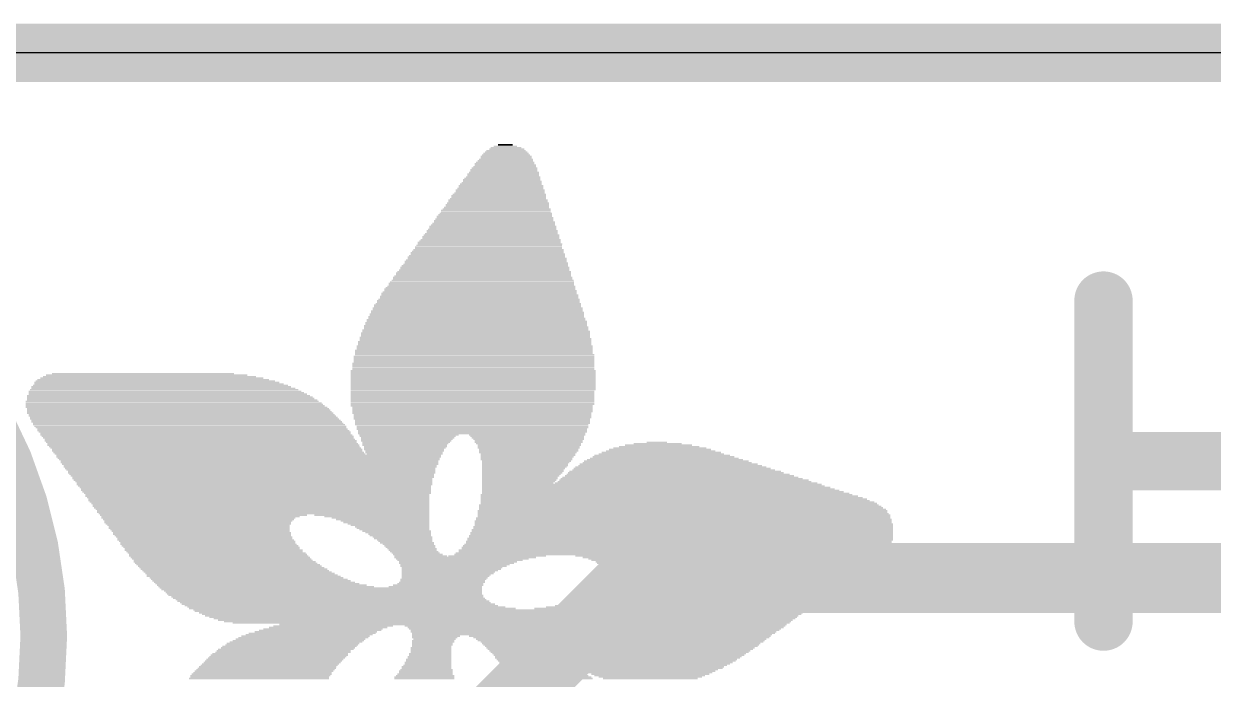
# Model space of a CAD drawing. Extents: x -0.1 to 25.5, y -0.1 to 17.9.
# Drawn here: x 4.45 to 9.63, y 15.05 to 17.91 of the extents above; entities that cross this region are included whole.
import ezdxf

# ---------------------------------------------------------------- set-up
doc = ezdxf.new("R2010")
doc.units = 0
for name, color, linetype in [('1', 12, 'CONTINUOUS'), ('16', 5, 'CONTINUOUS'), ('20', 53, 'CONTINUOUS'), ('21', 40, 'CONTINUOUS')]:
    doc.layers.add(name, color=color, linetype=linetype)

# ---------------------------------------------------------------- blocks, each defined once
blk = doc.blocks.new('RECT')
blk.add_solid([(-0.5, -0.5), (0.5, -0.5), (-0.5, 0.5), (0.5, 0.5)])

msp = doc.modelspace()

# ---------------------------------------------------------------- linework, layer by layer
at = {"layer": '1'}
for points, const_width in [([(0, 17.78), (25.4, 17.78)], 0.254), ([(5.588, 13.97), (7.112, 15.494)], 0.3048), ([(7.112, 15.494), (15.748, 15.494)], 0.3048)]:
    msp.add_lwpolyline(points, dxfattribs=dict(at, const_width=const_width))
at = {"layer": '1', "const_width": 0.1524}
for points in [[(7.112, 15.5702, 1), (7.112, 15.4178)], [(7.1659, 15.4401, 1), (7.0581, 15.5479)]]:
    msp.add_lwpolyline(points, format="xyb", dxfattribs=at)
at = {"layer": '16', "const_width": 0.254}
msp.add_lwpolyline([(0, 17.78), (25.4, 17.78)], dxfattribs=at)
at = {"layer": '20'}
msp.add_line((22.86, 17.78), (2.54, 17.78), dxfattribs=at)
at = {"layer": '21'}
for points, const_width in [([(2.54, 13.24, 1), (2.54, 17.24, 1), (2.54, 13.24)], 0.2032), ([(9.2188, 16.7017, 1), (9.0918, 16.7017)], 0.127), ([(9.1553, 16.0661, 1), (9.1553, 15.9391)], 0.127), ([(9.0918, 15.3035, 1), (9.2188, 15.3035)], 0.127)]:
    msp.add_lwpolyline(points, format="xyb", dxfattribs=dict(at, const_width=const_width))
at = {"layer": '21', "const_width": 0.254}
for points in [[(9.1553, 15.3035), (9.1553, 16.7017)], [(9.1553, 16.0026), (10.0875, 16.0026)]]:
    msp.add_lwpolyline(points, dxfattribs=at)

# ---------------------------------------------------------------- block references
at = {"layer": '21'}
for p, xscale, yscale in [((6.5532, 17.3545), 0.1714, 0.0063), ((6.5564, 17.3609), 0.1524, 0.0064), ((6.5532, 17.3673), 0.1334, 0.0063), ((6.55, 17.3736), 0.1016, 0.0064), ((6.5501, 17.38), 0.0635, 0.0063), ((6.55, 17.3038), 0.254, 0.0063), ((6.5501, 17.3101), 0.2413, 0.0064), ((6.5532, 17.3164), 0.235, 0.0063), ((6.5532, 17.3292), 0.2222, 0.0063), ((6.5532, 17.3228), 0.2222, 0.0064), ((6.5532, 17.3355), 0.2096, 0.0064), ((6.5532, 17.3419), 0.1968, 0.0063), ((6.5532, 17.3482), 0.1842, 0.0064), ((6.5405, 17.253), 0.3112, 0.0063), ((6.5437, 17.2593), 0.3048, 0.0064), ((6.5437, 17.272), 0.2921, 0.0064), ((6.5437, 17.2657), 0.2921, 0.0063), ((6.5469, 17.2783), 0.2857, 0.0063), ((6.5469, 17.2847), 0.2731, 0.0064), ((6.5501, 17.2911), 0.2667, 0.0063), ((6.5469, 17.2974), 0.2603, 0.0064), ((6.531, 17.2021), 0.3683, 0.0063), ((6.531, 17.1958), 0.3683, 0.0064), ((6.531, 17.2085), 0.3556, 0.0064), ((6.5342, 17.2149), 0.3493, 0.0063), ((6.5342, 17.2276), 0.3365, 0.0063), ((6.5373, 17.2212), 0.3429, 0.0064), ((6.5373, 17.2339), 0.3302, 0.0064), ((6.5405, 17.2402), 0.3238, 0.0063), ((6.5405, 17.2466), 0.3112, 0.0064), ((6.5183, 17.145), 0.4191, 0.0064), ((6.5215, 17.1577), 0.4127, 0.0064), ((6.5215, 17.1514), 0.4127, 0.0063), ((6.5246, 17.164), 0.4064, 0.0063), ((6.5247, 17.1704), 0.3937, 0.0064), ((6.5278, 17.1831), 0.3874, 0.0064), ((6.5278, 17.1768), 0.3874, 0.0063), ((6.5278, 17.1895), 0.3746, 0.0063), ((6.5088, 17.0942), 0.4763, 0.0064), ((6.512, 17.1006), 0.4699, 0.0063), ((6.5119, 17.1069), 0.4572, 0.0064), ((6.5151, 17.1196), 0.4508, 0.0064), ((6.5151, 17.1133), 0.4508, 0.0063), ((6.5183, 17.1259), 0.4445, 0.0063), ((6.5183, 17.1387), 0.4318, 0.0063), ((6.5183, 17.1323), 0.4318, 0.0064), ((6.4992, 17.0497), 0.5207, 0.0063), ((6.5024, 17.0434), 0.527, 0.0064), ((6.5024, 17.0561), 0.5144, 0.0064), ((6.5024, 17.0688), 0.5016, 0.0064), ((6.5056, 17.0625), 0.508, 0.0063), ((6.5056, 17.0752), 0.4953, 0.0063), ((6.5088, 17.0815), 0.4889, 0.0064), ((6.5088, 17.0878), 0.4763, 0.0063), ((6.4897, 16.9926), 0.5778, 0.0064), ((6.4929, 17.0053), 0.5715, 0.0064), ((6.4929, 16.999), 0.5715, 0.0063), ((6.4929, 17.0116), 0.5588, 0.0063), ((6.4961, 17.0244), 0.5525, 0.0063), ((6.4961, 17.018), 0.5525, 0.0064), ((6.4961, 17.0307), 0.5397, 0.0064), ((6.4992, 17.0371), 0.5334, 0.0063), ((6.4802, 16.9418), 0.635, 0.0064), ((6.4834, 16.9482), 0.6287, 0.0063), ((6.4802, 16.9545), 0.6223, 0.0064), ((6.4834, 16.9609), 0.6159, 0.0063), ((6.4865, 16.9672), 0.6096, 0.0064), ((6.4866, 16.9799), 0.5969, 0.0064), ((6.4866, 16.9735), 0.5969, 0.0063), ((6.4897, 16.9863), 0.5906, 0.0063), ((6.4675, 16.891), 0.6858, 0.0064), ((6.4707, 16.8847), 0.6921, 0.0063), ((6.4707, 16.8973), 0.6795, 0.0063), ((6.4707, 16.9101), 0.6667, 0.0063), ((6.4739, 16.9037), 0.6731, 0.0064), ((6.4738, 16.9164), 0.6604, 0.0064), ((6.477, 16.9228), 0.654, 0.0063), ((6.477, 16.9354), 0.6414, 0.0063), ((6.477, 16.9291), 0.6414, 0.0064), ((6.458, 16.8339), 0.7429, 0.0063), ((6.4611, 16.8466), 0.7366, 0.0063), ((6.4611, 16.8402), 0.7366, 0.0064), ((6.4611, 16.8529), 0.7239, 0.0064), ((6.4643, 16.8592), 0.7176, 0.0063), ((6.4643, 16.872), 0.7048, 0.0063), ((6.4675, 16.8656), 0.7112, 0.0064), ((6.4675, 16.8783), 0.6985, 0.0064), ((6.4485, 16.783), 0.8001, 0.0063), ((6.4516, 16.7894), 0.7938, 0.0064), ((6.4516, 16.8021), 0.781, 0.0064), ((6.4516, 16.7958), 0.781, 0.0063), ((6.4516, 16.8085), 0.7684, 0.0063), ((6.4548, 16.8211), 0.762, 0.0063), ((6.4548, 16.8148), 0.762, 0.0064), ((6.458, 16.8275), 0.7557, 0.0064), ((6.4358, 16.7323), 0.8509, 0.0063), ((6.4389, 16.7386), 0.8446, 0.0064), ((6.4389, 16.7513), 0.8318, 0.0064), ((6.4421, 16.7449), 0.8382, 0.0063), ((6.4421, 16.7577), 0.8255, 0.0063), ((6.4453, 16.764), 0.8191, 0.0064), ((6.4453, 16.7767), 0.8065, 0.0064), ((6.4453, 16.7704), 0.8065, 0.0063), ((6.4294, 16.6815), 0.9017, 0.0063), ((6.4325, 16.6878), 0.8953, 0.0064), ((6.4325, 16.7005), 0.8827, 0.0064), ((6.4325, 16.6942), 0.8827, 0.0063), ((6.4358, 16.7068), 0.8763, 0.0063), ((6.4357, 16.7196), 0.8636, 0.0063), ((6.4357, 16.7132), 0.8636, 0.0064), ((6.4389, 16.7259), 0.8572, 0.0064), ((6.423, 16.6306), 0.9398, 0.0063), ((6.4262, 16.6434), 0.9334, 0.0063), ((6.4262, 16.637), 0.9334, 0.0064), ((6.4262, 16.6561), 0.9208, 0.0063), ((6.4294, 16.6497), 0.9271, 0.0064), ((6.4294, 16.6687), 0.9144, 0.0063), ((6.4294, 16.6624), 0.9144, 0.0064), ((6.4294, 16.6751), 0.9017, 0.0064), ((6.4199, 16.5735), 0.9843, 0.0064), ((6.4199, 16.5925), 0.9715, 0.0063), ((6.423, 16.5862), 0.9779, 0.0064), ((6.423, 16.5799), 0.9779, 0.0063), ((6.423, 16.6053), 0.9652, 0.0063), ((6.423, 16.5989), 0.9652, 0.0064), ((6.423, 16.618), 0.9525, 0.0063), ((6.4262, 16.6116), 0.9588, 0.0064), ((6.4262, 16.6243), 0.9462, 0.0064), ((6.4167, 16.5227), 1.016, 0.0064), ((6.4167, 16.5418), 1.0033, 0.0063), ((6.4199, 16.5354), 1.0097, 0.0064), ((6.4199, 16.5291), 1.0097, 0.0063), ((6.4199, 16.5608), 0.9969, 0.0064), ((6.4199, 16.5544), 0.9969, 0.0063), ((6.4199, 16.5481), 0.9969, 0.0064), ((6.423, 16.5672), 0.9906, 0.0063), ((6.4135, 16.4846), 1.035, 0.0064), ((6.4135, 16.4782), 1.035, 0.0063), ((6.4135, 16.4719), 1.035, 0.0064), ((6.4167, 16.5037), 1.0287, 0.0063), ((6.4167, 16.4973), 1.0287, 0.0064), ((6.4167, 16.491), 1.0287, 0.0063), ((6.4167, 16.5163), 1.016, 0.0063), ((6.4167, 16.51), 1.016, 0.0064), ((6.4104, 16.4275), 1.0541, 0.0063), ((6.4104, 16.4211), 1.0541, 0.0064), ((6.4135, 16.4592), 1.0478, 0.0064), ((6.4135, 16.4529), 1.0478, 0.0063), ((6.4135, 16.4465), 1.0478, 0.0064), ((6.4135, 16.4401), 1.0478, 0.0063), ((6.4135, 16.4338), 1.0478, 0.0064), ((6.4167, 16.4656), 1.0414, 0.0063), ((5.0007, 16.3703), 0.9271, 0.0064), ((4.988, 16.3767), 0.8763, 0.0063), ((4.9721, 16.383), 0.7937, 0.0064), ((6.4103, 16.3957), 1.0668, 0.0064), ((6.4103, 16.3894), 1.0668, 0.0063), ((6.4103, 16.383), 1.0668, 0.0064), ((6.4103, 16.3767), 1.0668, 0.0063), ((6.4103, 16.3703), 1.0668, 0.0064), ((6.4104, 16.4148), 1.0541, 0.0063), ((6.4104, 16.4084), 1.0541, 0.0064), ((6.4104, 16.402), 1.0541, 0.0063), ((5.0514, 16.3258), 1.1303, 0.0063), ((5.061, 16.3195), 1.1493, 0.0064), ((5.0483, 16.3322), 1.1113, 0.0064), ((5.0324, 16.3449), 1.0668, 0.0064), ((5.0419, 16.3386), 1.0858, 0.0063), ((5.026, 16.3513), 1.0414, 0.0063), ((5.0165, 16.3576), 1.0096, 0.0064), ((5.0102, 16.3639), 0.9715, 0.0063), ((6.4103, 16.3639), 1.0668, 0.0063), ((6.4103, 16.3576), 1.0668, 0.0064), ((6.4103, 16.3513), 1.0668, 0.0063), ((6.4103, 16.3449), 1.0668, 0.0064), ((6.4103, 16.3386), 1.0668, 0.0063), ((6.4103, 16.3322), 1.0668, 0.0064), ((6.4103, 16.3258), 1.0668, 0.0063), ((6.4103, 16.3195), 1.0668, 0.0064), ((5.0831, 16.2877), 1.2319, 0.0063), ((5.0895, 16.2814), 1.2446, 0.0064), ((5.0927, 16.2751), 1.251, 0.0063), ((5.0991, 16.2687), 1.2637, 0.0064), ((5.0673, 16.3068), 1.1874, 0.0064), ((5.0737, 16.3005), 1.2001, 0.0063), ((5.08, 16.2941), 1.2128, 0.0064), ((5.0641, 16.3132), 1.1684, 0.0063), ((6.4103, 16.3132), 1.0668, 0.0063), ((6.4072, 16.3068), 1.0605, 0.0064), ((6.4072, 16.3005), 1.0605, 0.0063), ((6.4072, 16.2941), 1.0605, 0.0064), ((6.4072, 16.2877), 1.0605, 0.0063), ((6.4072, 16.2814), 1.0605, 0.0064), ((6.4072, 16.2751), 1.0605, 0.0063), ((6.4072, 16.2687), 1.0605, 0.0064), ((5.1054, 16.256), 1.289, 0.0064), ((5.1086, 16.2496), 1.2954, 0.0063), ((5.1118, 16.2433), 1.3017, 0.0064), ((5.1181, 16.237), 1.3144, 0.0063), ((5.0991, 16.2624), 1.2763, 0.0063), ((5.1245, 16.2306), 1.3145, 0.0064), ((5.1276, 16.2243), 1.3208, 0.0063), ((5.1308, 16.2179), 1.3272, 0.0064), ((5.134, 16.2115), 1.3335, 0.0063), ((6.4072, 16.2624), 1.0605, 0.0063), ((6.4072, 16.256), 1.0605, 0.0064), ((6.4072, 16.2496), 1.0605, 0.0063), ((6.404, 16.2433), 1.0541, 0.0064), ((6.4072, 16.237), 1.0477, 0.0063), ((6.4072, 16.2306), 1.0477, 0.0064), ((6.4072, 16.2243), 1.0477, 0.0063), ((6.4072, 16.2179), 1.0477, 0.0064), ((6.404, 16.2115), 1.0414, 0.0063), ((5.1404, 16.2052), 1.3335, 0.0064), ((5.1435, 16.1989), 1.3398, 0.0063), ((5.1498, 16.1925), 1.3399, 0.0064), ((5.153, 16.1862), 1.3462, 0.0063), ((5.1594, 16.1798), 1.3462, 0.0064), ((5.1626, 16.1735), 1.3525, 0.0063), ((5.1689, 16.1671), 1.3526, 0.0064), ((5.1721, 16.1608), 1.3589, 0.0063), ((6.4072, 16.2052), 1.0351, 0.0064), ((6.4072, 16.1989), 1.0351, 0.0063), ((6.4072, 16.1925), 1.0351, 0.0064), ((6.404, 16.1862), 1.0287, 0.0063), ((6.4072, 16.1798), 1.0223, 0.0064), ((6.4072, 16.1735), 1.0223, 0.0063), ((6.4072, 16.1671), 1.0223, 0.0064), ((6.404, 16.1608), 1.016, 0.0063), ((5.1785, 16.1544), 1.3589, 0.0064), ((5.1816, 16.1481), 1.3526, 0.0063), ((5.1879, 16.1417), 1.3525, 0.0064), ((5.1912, 16.1354), 1.3589, 0.0063), ((5.1974, 16.129), 1.3589, 0.0064), ((5.2007, 16.1227), 1.3525, 0.0063), ((5.2039, 16.1163), 1.3589, 0.0064), ((5.2102, 16.11), 1.3589, 0.0063), ((6.4072, 16.1544), 1.0097, 0.0064), ((6.4072, 16.1481), 1.0097, 0.0063), ((6.404, 16.1417), 1.0033, 0.0064), ((6.4072, 16.1354), 0.9969, 0.0063), ((6.4072, 16.129), 0.9969, 0.0064), ((6.404, 16.1227), 0.9906, 0.0063), ((6.1309, 16.1163), 0.4318, 0.0064), ((6.1246, 16.11), 0.4191, 0.0063), ((6.6453, 16.1163), 0.508, 0.0064), ((6.6452, 16.11), 0.4953, 0.0063), ((5.2134, 16.1036), 1.3525, 0.0064), ((5.2197, 16.0973), 1.3526, 0.0063), ((5.2229, 16.0909), 1.3589, 0.0064), ((5.226, 16.0846), 1.3525, 0.0063), ((5.2355, 16.0719), 1.3589, 0.0063), ((5.2324, 16.0782), 1.3526, 0.0064), ((5.2388, 16.0655), 1.3525, 0.0064), ((5.2451, 16.0592), 1.3526, 0.0063), ((6.1246, 16.1036), 0.4064, 0.0064), ((6.1214, 16.0973), 0.4, 0.0063), ((6.1183, 16.0909), 0.3937, 0.0064), ((6.1182, 16.0846), 0.381, 0.0063), ((6.1151, 16.0782), 0.3747, 0.0064), ((6.1119, 16.0719), 0.3683, 0.0063), ((6.1151, 16.0655), 0.3619, 0.0064), ((6.1119, 16.0592), 0.3556, 0.0063), ((6.6485, 16.1036), 0.4889, 0.0064), ((6.6516, 16.0973), 0.4826, 0.0063), ((6.6517, 16.0909), 0.4699, 0.0064), ((6.6517, 16.0846), 0.4699, 0.0063), ((6.6516, 16.0782), 0.4572, 0.0064), ((6.6548, 16.0719), 0.4508, 0.0063), ((6.6517, 16.0655), 0.4445, 0.0064), ((6.6517, 16.0592), 0.4445, 0.0063), ((7.2231, 16.0592), 0.4064, 0.0063), ((7.22, 16.0655), 0.3493, 0.0064), ((7.2168, 16.0719), 0.2921, 0.0063), ((7.2136, 16.0782), 0.2096, 0.0064), ((7.2105, 16.0846), 0.0889, 0.0063), ((5.2515, 16.0528), 1.3525, 0.0064), ((5.2515, 16.0465), 1.3525, 0.0063), ((5.2578, 16.0401), 1.3526, 0.0064), ((5.2641, 16.0338), 1.3525, 0.0063), ((5.4324, 16.0274), 1.6764, 0.0064), ((5.4324, 16.0211), 1.6764, 0.0063), ((5.4325, 16.0147), 1.6637, 0.0064), ((5.4356, 16.0084), 1.6574, 0.0063), ((6.1087, 16.0528), 0.3492, 0.0064), ((6.1087, 16.0401), 0.3366, 0.0064), ((6.1119, 16.0465), 0.3429, 0.0063), ((6.1119, 16.0338), 0.3302, 0.0063), ((6.6516, 16.0528), 0.4318, 0.0064), ((6.6516, 16.0465), 0.4318, 0.0063), ((6.6485, 16.0401), 0.4255, 0.0064), ((6.6453, 16.0211), 0.4064, 0.0063), ((6.6421, 16.0147), 0.4, 0.0064), ((6.6421, 16.0084), 0.4, 0.0063), ((6.6485, 16.0338), 0.4127, 0.0063), ((6.6485, 16.0274), 0.4127, 0.0064), ((7.2454, 16.0084), 0.6795, 0.0063), ((7.2422, 16.0147), 0.6477, 0.0064), ((7.239, 16.0211), 0.616, 0.0063), ((7.2327, 16.0274), 0.5905, 0.0064), ((7.2294, 16.0338), 0.5461, 0.0063), ((7.2294, 16.0401), 0.5207, 0.0064), ((7.2263, 16.0465), 0.4762, 0.0063), ((7.2232, 16.0528), 0.4445, 0.0064), ((5.4356, 16.002), 1.6446, 0.0064), ((5.4356, 15.9957), 1.6446, 0.0063), ((5.4388, 15.9893), 1.6383, 0.0064), ((5.4388, 15.983), 1.6256, 0.0063), ((5.4388, 15.9766), 1.6256, 0.0064), ((5.4388, 15.9703), 1.6129, 0.0063), ((5.442, 15.9639), 1.6065, 0.0064), ((5.4451, 15.9576), 1.6002, 0.0063), ((6.6421, 16.002), 0.3874, 0.0064), ((6.6389, 15.9957), 0.381, 0.0063), ((6.6358, 15.9893), 0.3747, 0.0064), ((6.6358, 15.983), 0.3747, 0.0063), ((6.6294, 15.9703), 0.362, 0.0063), ((6.6262, 15.9639), 0.3556, 0.0064), ((6.6262, 15.9576), 0.3556, 0.0063), ((6.6326, 15.9766), 0.3683, 0.0064), ((7.2898, 15.9576), 0.9208, 0.0063), ((7.2835, 15.9639), 0.8827, 0.0064), ((7.2771, 15.9703), 0.8572, 0.0063), ((7.2708, 15.9766), 0.8319, 0.0064), ((7.2675, 15.983), 0.8001, 0.0063), ((7.2613, 15.9893), 0.7747, 0.0064), ((7.2549, 15.9957), 0.7366, 0.0063), ((7.2517, 16.002), 0.7176, 0.0064), ((5.4451, 15.9512), 1.6002, 0.0064), ((5.4451, 15.9449), 1.5875, 0.0063), ((5.4483, 15.9385), 1.5812, 0.0064), ((5.4515, 15.9322), 1.5748, 0.0063), ((5.4483, 15.9258), 1.5684, 0.0064), ((5.4515, 15.9195), 1.5621, 0.0063), ((5.4546, 15.9131), 1.5557, 0.0064), ((5.4578, 15.9068), 1.5494, 0.0063), ((5.4578, 15.9004), 1.5494, 0.0064), ((6.6167, 15.9385), 0.3366, 0.0064), ((6.6135, 15.9322), 0.3302, 0.0063), ((6.6135, 15.9258), 0.3302, 0.0064), ((6.6072, 15.9131), 0.3175, 0.0064), ((6.604, 15.9068), 0.3112, 0.0063), ((7.1882, 15.9004), 1.4796, 0.0064), ((6.6231, 15.9512), 0.3493, 0.0064), ((6.6199, 15.9449), 0.3429, 0.0063), ((6.6104, 15.9195), 0.3239, 0.0063), ((7.3374, 15.9068), 1.143, 0.0063), ((7.3311, 15.9131), 1.1049, 0.0064), ((7.3279, 15.9195), 1.0858, 0.0063), ((7.3184, 15.9258), 1.0541, 0.0064), ((7.3121, 15.9322), 1.0287, 0.0063), ((7.3089, 15.9385), 0.9969, 0.0064), ((7.3025, 15.9449), 0.9716, 0.0063), ((7.293, 15.9512), 0.9398, 0.0064), ((5.4579, 15.8941), 1.5367, 0.0063), ((5.461, 15.8877), 1.5304, 0.0064), ((5.4642, 15.8814), 1.524, 0.0063), ((5.4642, 15.875), 1.524, 0.0064), ((5.4674, 15.8687), 1.5177, 0.0063), ((5.4706, 15.8623), 1.5113, 0.0064), ((5.4705, 15.8559), 1.4986, 0.0063), ((5.4705, 15.8496), 1.4986, 0.0064), ((7.2517, 15.8559), 1.6192, 0.0063), ((7.2644, 15.8496), 1.6446, 0.0064), ((7.2263, 15.875), 1.5558, 0.0064), ((7.2358, 15.8687), 1.5748, 0.0063), ((7.2485, 15.8623), 1.6002, 0.0064), ((7.1946, 15.8941), 1.4923, 0.0063), ((7.2073, 15.8877), 1.5177, 0.0064), ((7.2168, 15.8814), 1.5367, 0.0063), ((5.4737, 15.8433), 1.4922, 0.0063), ((5.4769, 15.8369), 1.4859, 0.0064), ((5.4769, 15.8306), 1.4859, 0.0063), ((5.4801, 15.8242), 1.4795, 0.0064), ((5.4832, 15.8178), 1.4732, 0.0063), ((5.4864, 15.8115), 1.4668, 0.0064), ((5.4864, 15.8052), 1.4668, 0.0063), ((5.4896, 15.7988), 1.4605, 0.0064), ((7.3056, 15.8115), 1.7399, 0.0064), ((7.312, 15.8052), 1.7526, 0.0063), ((7.3152, 15.7988), 1.759, 0.0064), ((7.274, 15.8433), 1.6637, 0.0063), ((7.2835, 15.8369), 1.6827, 0.0064), ((7.2898, 15.8306), 1.6954, 0.0063), ((7.3057, 15.8178), 1.7272, 0.0063), ((7.2994, 15.8242), 1.7145, 0.0064), ((5.4928, 15.7925), 1.4541, 0.0063), ((5.4959, 15.7861), 1.4478, 0.0064), ((5.4959, 15.7797), 1.4478, 0.0063), ((5.4991, 15.7734), 1.4414, 0.0064), ((5.2355, 15.7671), 0.9017, 0.0063), ((5.2229, 15.7607), 0.8636, 0.0064), ((5.2134, 15.7544), 0.8445, 0.0063), ((5.2134, 15.748), 0.8319, 0.0064), ((5.969, 15.7671), 0.5016, 0.0063), ((5.9912, 15.7607), 0.4572, 0.0064), ((6.0071, 15.7544), 0.4254, 0.0063), ((6.0166, 15.748), 0.4064, 0.0064), ((7.3247, 15.7544), 1.8034, 0.0063), ((7.3279, 15.748), 1.8098, 0.0064), ((7.3279, 15.7671), 1.797, 0.0063), ((7.3279, 15.7607), 1.797, 0.0064), ((7.3216, 15.7861), 1.7843, 0.0064), ((7.3216, 15.7797), 1.7843, 0.0063), ((7.3248, 15.7734), 1.7907, 0.0064), ((7.3216, 15.7925), 1.7717, 0.0063), ((5.2134, 15.7416), 0.8191, 0.0063), ((5.2102, 15.7353), 0.8128, 0.0064), ((5.2134, 15.729), 0.8065, 0.0063), ((5.2134, 15.7226), 0.7937, 0.0064), ((5.2165, 15.7163), 0.7874, 0.0063), ((5.2165, 15.7099), 0.7874, 0.0064), ((5.2197, 15.7035), 0.781, 0.0063), ((5.2229, 15.6972), 0.7747, 0.0064), ((6.0262, 15.7416), 0.3873, 0.0063), ((6.0325, 15.7353), 0.3746, 0.0064), ((6.042, 15.729), 0.3556, 0.0063), ((6.0484, 15.7226), 0.3429, 0.0064), ((6.0579, 15.7163), 0.3238, 0.0063), ((6.0611, 15.7099), 0.3175, 0.0064), ((6.0674, 15.7035), 0.3048, 0.0063), ((6.077, 15.6972), 0.2985, 0.0064), ((7.3216, 15.7035), 1.8351, 0.0063), ((7.3216, 15.6972), 1.8351, 0.0064), ((7.3247, 15.7163), 1.8288, 0.0063), ((7.3247, 15.7099), 1.8288, 0.0064), ((7.3248, 15.7416), 1.8161, 0.0063), ((7.3248, 15.7353), 1.8161, 0.0064), ((7.3279, 15.729), 1.8224, 0.0063), ((7.3279, 15.7226), 1.8224, 0.0064), ((5.2293, 15.6909), 0.7747, 0.0063), ((5.2293, 15.6845), 0.7747, 0.0064), ((5.2324, 15.6782), 0.7684, 0.0063), ((5.2388, 15.6718), 0.7683, 0.0064), ((5.2419, 15.6654), 0.762, 0.0063), ((5.2451, 15.6591), 0.7684, 0.0064), ((5.2515, 15.6528), 0.7683, 0.0063), ((5.2546, 15.6464), 0.762, 0.0064), ((6.0833, 15.6909), 0.2858, 0.0063), ((6.0897, 15.6845), 0.2731, 0.0064), ((6.0929, 15.6782), 0.2667, 0.0063), ((6.1024, 15.6718), 0.2603, 0.0064), ((6.1055, 15.6654), 0.254, 0.0063), ((6.1119, 15.6591), 0.2413, 0.0064), ((6.1151, 15.6528), 0.2349, 0.0063), ((6.1214, 15.6464), 0.235, 0.0064), ((7.3057, 15.6528), 1.8542, 0.0063), ((7.3057, 15.6464), 1.8542, 0.0064), ((7.312, 15.6654), 1.8542, 0.0063), ((7.312, 15.6591), 1.8542, 0.0064), ((7.3152, 15.6782), 1.8478, 0.0063), ((7.3152, 15.6718), 1.8478, 0.0064), ((7.3184, 15.6909), 1.8415, 0.0063), ((7.3184, 15.6845), 1.8415, 0.0064), ((5.2578, 15.6401), 0.7684, 0.0063), ((5.2641, 15.6337), 0.7683, 0.0064), ((5.2705, 15.6274), 0.7684, 0.0063), ((5.2737, 15.621), 0.762, 0.0064), ((5.2801, 15.6147), 0.7747, 0.0063), ((5.2832, 15.6083), 0.7684, 0.0064), ((5.2927, 15.602), 0.7747, 0.0063), ((5.3022, 15.5893), 0.7811, 0.0063), ((5.2991, 15.5956), 0.7747, 0.0064), ((6.1278, 15.6401), 0.2223, 0.0063), ((6.1341, 15.6337), 0.2222, 0.0064), ((6.1372, 15.6274), 0.2159, 0.0063), ((6.1437, 15.621), 0.2159, 0.0064), ((6.1468, 15.6147), 0.2096, 0.0063), ((6.1532, 15.6083), 0.2095, 0.0064), ((6.1595, 15.602), 0.2096, 0.0063), ((6.1691, 15.5956), 0.2159, 0.0064), ((6.1817, 15.5893), 0.2286, 0.0063), ((6.5151, 15.5893), 0.4254, 0.0063), ((7.2613, 15.5956), 1.8669, 0.0064), ((7.2675, 15.602), 1.8669, 0.0063), ((7.2771, 15.6083), 1.8606, 0.0064), ((7.2803, 15.6147), 1.8669, 0.0063), ((7.2898, 15.6274), 1.8606, 0.0063), ((7.2898, 15.621), 1.8606, 0.0064), ((7.2961, 15.6337), 1.8605, 0.0064), ((7.2993, 15.6401), 1.8542, 0.0063), ((7.5216, 15.5893), 1.3335, 0.0063), ((5.3086, 15.5829), 0.781, 0.0064), ((5.315, 15.5766), 0.7811, 0.0063), ((5.3213, 15.5702), 0.781, 0.0064), ((5.3277, 15.5639), 0.7937, 0.0063), ((5.334, 15.5575), 0.7938, 0.0064), ((5.3436, 15.5512), 0.8001, 0.0063), ((5.3498, 15.5448), 0.8001, 0.0064), ((5.3594, 15.5385), 0.8064, 0.0063), ((6.3754, 15.5829), 0.616, 0.0064), ((6.3627, 15.5766), 0.5778, 0.0063), ((6.3532, 15.5702), 0.5461, 0.0064), ((6.3437, 15.5639), 0.5143, 0.0063), ((6.3373, 15.5575), 0.5016, 0.0064), ((6.3246, 15.5448), 0.4636, 0.0064), ((6.331, 15.5512), 0.4763, 0.0063), ((6.3182, 15.5385), 0.4381, 0.0063), ((7.5343, 15.5829), 1.2954, 0.0064), ((7.5407, 15.5766), 1.2573, 0.0063), ((7.5438, 15.5702), 1.2382, 0.0064), ((7.5502, 15.5639), 1.2129, 0.0063), ((7.547, 15.5575), 1.1938, 0.0064), ((7.547, 15.5512), 1.1811, 0.0063), ((7.547, 15.5448), 1.1684, 0.0064), ((7.5438, 15.5385), 1.1494, 0.0063), ((5.3689, 15.5321), 0.8128, 0.0064), ((5.3753, 15.5258), 0.8128, 0.0063), ((5.3848, 15.5194), 0.8192, 0.0064), ((5.3944, 15.5131), 0.8255, 0.0063), ((5.4102, 15.5004), 0.8446, 0.0063), ((5.4039, 15.5067), 0.8319, 0.0064), ((5.4229, 15.494), 0.8446, 0.0064), ((5.4356, 15.4877), 0.8572, 0.0063), ((6.2801, 15.4877), 0.3747, 0.0063), ((6.3151, 15.5321), 0.4318, 0.0064), ((6.3088, 15.5258), 0.4191, 0.0063), ((6.3024, 15.5194), 0.4064, 0.0064), ((6.2992, 15.5131), 0.4, 0.0063), ((6.2897, 15.5004), 0.381, 0.0063), ((6.2865, 15.494), 0.3746, 0.0064), ((6.2929, 15.5067), 0.3873, 0.0064), ((7.5438, 15.5321), 1.1366, 0.0064), ((7.5216, 15.5004), 1.0922, 0.0063), ((7.5184, 15.494), 1.0858, 0.0064), ((7.5407, 15.5258), 1.1303, 0.0063), ((7.5121, 15.4877), 1.0731, 0.0063), ((7.5375, 15.5194), 1.1113, 0.0064), ((7.5343, 15.5131), 1.1049, 0.0063), ((7.5279, 15.5067), 1.0922, 0.0064), ((5.4451, 15.4813), 0.8636, 0.0064), ((5.4579, 15.475), 0.8763, 0.0063), ((5.4705, 15.4686), 0.889, 0.0064), ((5.4896, 15.4623), 0.9144, 0.0063), ((5.5086, 15.4559), 0.9398, 0.0064), ((5.7468, 15.4496), 1.4033, 0.0063), ((5.7499, 15.4432), 1.397, 0.0064), ((5.7563, 15.4369), 1.3843, 0.0063), ((6.2452, 15.4559), 0.4064, 0.0064), ((6.258, 15.4623), 0.3937, 0.0063), ((6.2675, 15.4686), 0.3747, 0.0064), ((6.2738, 15.475), 0.3746, 0.0063), ((6.277, 15.4813), 0.3683, 0.0064), ((7.4518, 15.4369), 1.0541, 0.0063), ((7.4613, 15.4432), 1.0605, 0.0064), ((7.4708, 15.4496), 1.0541, 0.0063), ((7.4771, 15.4559), 1.0541, 0.0064), ((7.4867, 15.4623), 1.0605, 0.0063), ((7.4994, 15.475), 1.0731, 0.0063), ((7.493, 15.4686), 1.0604, 0.0064), ((7.5057, 15.4813), 1.0732, 0.0064), ((5.7595, 15.4305), 1.3779, 0.0064), ((5.7626, 15.4242), 1.3716, 0.0063), ((5.769, 15.4178), 1.3716, 0.0064), ((5.7754, 15.4115), 1.3589, 0.0063), ((5.7816, 15.4051), 1.3589, 0.0064), ((5.7912, 15.3988), 1.3526, 0.0063), ((5.8007, 15.3924), 1.3589, 0.0064), ((5.8102, 15.3861), 1.3525, 0.0063), ((7.3597, 15.3861), 1.0985, 0.0063), ((7.3723, 15.3924), 1.0859, 0.0064), ((7.3883, 15.3988), 1.0795, 0.0063), ((7.4009, 15.4051), 1.0668, 0.0064), ((7.4104, 15.4115), 1.0605, 0.0063), ((7.4232, 15.4178), 1.0605, 0.0064), ((7.4327, 15.4242), 1.0541, 0.0063), ((7.4422, 15.4305), 1.0604, 0.0064), ((5.823, 15.3797), 1.3653, 0.0064), ((5.8357, 15.3734), 1.3653, 0.0063), ((5.8579, 15.367), 1.3843, 0.0064), ((5.8833, 15.3607), 1.4224, 0.0063), ((6.5278, 15.3543), 2.6734, 0.0064), ((6.5278, 15.348), 2.6606, 0.0063), ((6.531, 15.3416), 2.6289, 0.0064), ((6.5342, 15.3353), 2.6099, 0.0063), ((7.2771, 15.3607), 1.2002, 0.0063), ((7.3056, 15.367), 1.1557, 0.0064), ((7.3279, 15.3734), 1.124, 0.0063), ((7.3438, 15.3797), 1.1176, 0.0064), ((6.5342, 15.3289), 2.5845, 0.0064), ((6.5405, 15.3226), 2.559, 0.0063), ((6.5469, 15.3162), 2.5337, 0.0064), ((6.5501, 15.3099), 2.5019, 0.0063), ((6.5596, 15.3035), 2.4701, 0.0064), ((6.5755, 15.2972), 2.4257, 0.0063), ((5.8007, 15.2845), 0.5207, 0.0063), ((6.6707, 15.2908), 2.2098, 0.0064), ((6.9405, 15.2845), 1.6573, 0.0063), ((5.6579, 15.2273), 0.5651, 0.0064), ((5.6706, 15.2337), 0.5651, 0.0063), ((5.6801, 15.24), 0.5588, 0.0064), ((5.6959, 15.2464), 0.5525, 0.0063), ((5.7087, 15.2527), 0.5525, 0.0064), ((5.7245, 15.2591), 0.5334, 0.0063), ((5.7436, 15.2654), 0.5334, 0.0064), ((5.7563, 15.2718), 0.5207, 0.0063), ((5.7785, 15.2781), 0.5144, 0.0064), ((6.9438, 15.2781), 1.6383, 0.0064), ((6.9405, 15.2718), 1.6193, 0.0063), ((6.9405, 15.2654), 1.6065, 0.0064), ((6.9342, 15.2591), 1.5938, 0.0063), ((6.9342, 15.2527), 1.5812, 0.0064), ((6.2484, 15.24), 0.2096, 0.0064), ((6.242, 15.2337), 0.1969, 0.0063), ((6.9279, 15.2464), 1.5685, 0.0063), ((6.242, 15.2273), 0.1841, 0.0064), ((7.0485, 15.24), 1.3144, 0.0064), ((7.0549, 15.2337), 1.2891, 0.0063), ((7.0549, 15.2273), 1.2637, 0.0064), ((5.5848, 15.1765), 0.5842, 0.0064), ((5.5944, 15.1829), 0.5905, 0.0063), ((5.6039, 15.1892), 0.5842, 0.0064), ((5.6102, 15.1956), 0.5842, 0.0063), ((5.6198, 15.2019), 0.5779, 0.0064), ((5.6261, 15.2083), 0.5778, 0.0063), ((5.6388, 15.2146), 0.5778, 0.0064), ((5.6484, 15.221), 0.5715, 0.0063), ((6.2262, 15.1892), 0.1778, 0.0064), ((6.2262, 15.1829), 0.1778, 0.0063), ((6.2262, 15.1765), 0.1778, 0.0064), ((6.2357, 15.221), 0.1842, 0.0063), ((6.2357, 15.2146), 0.1842, 0.0064), ((6.2325, 15.2083), 0.1778, 0.0063), ((6.2325, 15.2019), 0.1778, 0.0064), ((6.2294, 15.1956), 0.1715, 0.0063), ((7.0549, 15.221), 1.2509, 0.0063), ((7.0581, 15.2146), 1.2319, 0.0064), ((7.0549, 15.2083), 1.2129, 0.0063), ((7.0549, 15.2019), 1.2001, 0.0064), ((7.0549, 15.1956), 1.1875, 0.0063), ((7.0517, 15.1892), 1.1684, 0.0064), ((7.0517, 15.1829), 1.1557, 0.0063), ((7.0485, 15.1765), 1.1366, 0.0064), ((5.5341, 15.1257), 0.5969, 0.0064), ((5.5404, 15.1321), 0.5969, 0.0063), ((5.5468, 15.1384), 0.5969, 0.0064), ((5.5531, 15.1448), 0.5969, 0.0063), ((5.5595, 15.1511), 0.5969, 0.0064), ((5.5658, 15.1575), 0.5969, 0.0063), ((5.569, 15.1638), 0.5905, 0.0064), ((5.5817, 15.1702), 0.5905, 0.0063), ((6.2135, 15.1257), 0.2032, 0.0064), ((6.2167, 15.1384), 0.1969, 0.0064), ((6.2167, 15.1321), 0.1969, 0.0063), ((6.2199, 15.1511), 0.1905, 0.0064), ((6.2199, 15.1448), 0.1905, 0.0063), ((6.223, 15.1638), 0.1842, 0.0064), ((6.223, 15.1575), 0.1842, 0.0063), ((6.2262, 15.1702), 0.1778, 0.0063), ((7.0485, 15.1702), 1.124, 0.0063), ((7.0454, 15.1638), 1.1049, 0.0064), ((7.0453, 15.1575), 1.0922, 0.0063), ((7.039, 15.1448), 1.0668, 0.0063), ((7.0422, 15.1511), 1.0731, 0.0064), ((7.0358, 15.1384), 1.0478, 0.0064), ((7.0358, 15.1321), 1.035, 0.0063), ((7.0326, 15.1257), 1.016, 0.0064), ((5.4896, 15.0749), 0.6096, 0.0064), ((5.4928, 15.0813), 0.6033, 0.0063), ((5.4991, 15.0876), 0.6032, 0.0064), ((5.5055, 15.094), 0.6033, 0.0063), ((5.5118, 15.1003), 0.6032, 0.0064), ((5.515, 15.1067), 0.5969, 0.0063), ((5.5213, 15.113), 0.5969, 0.0064), ((5.5277, 15.1194), 0.5969, 0.0063), ((6.2008, 15.0749), 0.2413, 0.0064), ((6.2039, 15.0876), 0.2349, 0.0064), ((6.2039, 15.0813), 0.2349, 0.0063), ((6.2071, 15.094), 0.2286, 0.0063), ((6.2072, 15.1067), 0.2159, 0.0063), ((6.2072, 15.1003), 0.2159, 0.0064), ((6.2103, 15.113), 0.2096, 0.0064), ((6.2135, 15.1194), 0.2032, 0.0063), ((7.0263, 15.1194), 1.0033, 0.0063), ((7.0231, 15.113), 0.9842, 0.0064), ((7.0199, 15.1067), 0.9652, 0.0063), ((7.0168, 15.1003), 0.9589, 0.0064), ((7.0104, 15.094), 0.9334, 0.0063), ((7.0041, 15.0876), 0.9207, 0.0064), ((6.7214, 15.0813), 0.3429, 0.0063), ((6.7279, 15.0749), 0.3429, 0.0064), ((7.1819, 15.0813), 0.5397, 0.0063), ((7.1819, 15.0749), 0.5143, 0.0064), ((5.4769, 15.0559), 0.6096, 0.0063), ((5.4832, 15.0686), 0.6096, 0.0063), ((5.4801, 15.0622), 0.6033, 0.0064), ((6.1976, 15.0622), 0.2604, 0.0064), ((6.1976, 15.0559), 0.2604, 0.0063), ((6.2008, 15.0686), 0.254, 0.0063), ((6.7342, 15.0686), 0.3556, 0.0063), ((6.7437, 15.0622), 0.362, 0.0064), ((6.7469, 15.0559), 0.3683, 0.0063), ((7.1787, 15.0686), 0.4826, 0.0063), ((7.1819, 15.0622), 0.4509, 0.0064), ((7.1819, 15.0559), 0.4127, 0.0063)]:
    msp.add_blockref('RECT', p, dxfattribs=dict(at, xscale=xscale, yscale=yscale))

doc.saveas('drawing.dxf')
